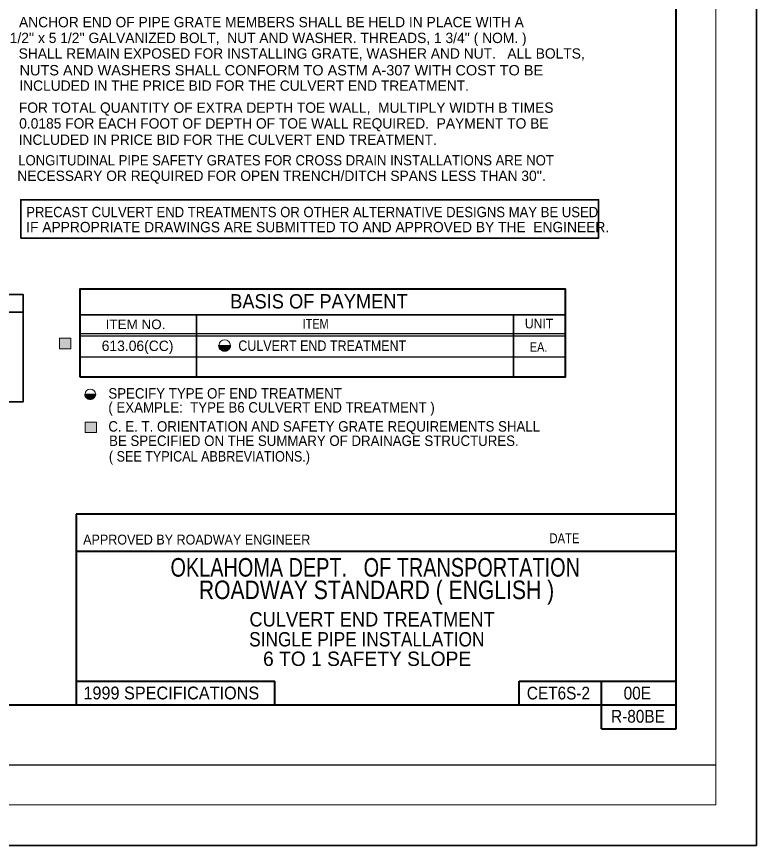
# Model space of a CAD drawing. Extents: x -1291 to -38, y -357 to 186.
# Drawn here: x -1013.5 to -920.8, y -356.8 to -253 of the extents above; entities that cross this region are included whole.
import ezdxf

# ---------------------------------------------------------------- set-up
doc = ezdxf.new("R2010")
doc.units = 0
doc.header["$LTSCALE"] = 0.5
for name, color, linetype, lineweight in [('1', 7, 'Continuous', 25), ('15', 7, 'Continuous', 13), ('26', 7, 'Continuous', 35)]:
    doc.layers.add(name, color=color, linetype=linetype, lineweight=lineweight)

msp = doc.modelspace()

# ---------------------------------------------------------------- hatches: boundary and pattern name
at = {"layer": '1'}
for points in [[(-1006.6708, -294.6131), (-1008.1217, -294.6131), (-1008.1217, -293.3002), (-1006.6708, -293.3002)], [(-1003.4538, -305.1065), (-1004.9047, -305.1065), (-1004.9047, -303.7936), (-1003.4538, -303.7936)]]:
    msp.add_hatch(color=256, dxfattribs=at).paths.add_polyline_path(points)

# ---------------------------------------------------------------- linework, layer by layer
at = {"layer": '1', "lineweight": 13}
for p, q in [((-925.8307, -351.7332), (-925.8307, -121.7142)), ((-1285.8612, -351.7332), (-925.8307, -351.7332))]:
    msp.add_line(p, q, dxfattribs=at)
at = {"layer": '1', "lineweight": 40}
for p, q in [((-930.8315, -339.2322), (-930.8315, -134.2153)), ((-1006.0102, -315.339), (-1006.0102, -339.2322)), ((-930.8315, -315.339), (-1006.0102, -315.339)), ((-1006.0102, -319.9865), (-930.8315, -319.9865)), ((-1006.0102, -336.2532), (-981.1357, -336.2532)), ((-981.1357, -339.2322), (-981.1357, -336.2532)), ((-950.5119, -339.2322), (-950.5119, -336.2532)), ((-950.5119, -336.2532), (-930.8315, -336.2532)), ((-940.1844, -342.211), (-940.1844, -336.2532)), ((-1255.859, -339.2322), (-930.8315, -339.2322)), ((-930.8315, -342.211), (-930.8315, -339.2322)), ((-940.1844, -342.211), (-930.8315, -342.211))]:
    msp.add_line(p, q, dxfattribs=at)
at = {"layer": '1', "lineweight": 35}
msp.add_line((-1038.0342, -290.0307), (-1012.7104, -290.0307), dxfattribs=at)
at = {"layer": '1'}
for p, q in [((-1005.4562, -292.6869), (-944.6968, -292.6869)), ((-1005.4562, -292.9869), (-944.6968, -292.9869)), ((-988.1158, -294.2268), (-988.1059, -294.217)), ((-988.1158, -294.277), (-988.0557, -294.217)), ((-988.1158, -294.2179), (-987.4211, -294.9131)), ((-988.1158, -294.2686), (-987.4706, -294.9142)), ((-988.1083, -294.3202), (-988.0053, -294.217)), ((-988.1056, -294.3297), (-987.5298, -294.905)), ((-988.0979, -294.3603), (-987.9552, -294.217)), ((-988.0863, -294.3992), (-987.9044, -294.217)), ((-988.0863, -294.3995), (-987.5911, -294.8946)), ((-988.0726, -294.4357), (-987.8542, -294.217)), ((-988.0671, -294.217), (-987.3731, -294.9108)), ((-988.0588, -294.4722), (-987.8036, -294.217)), ((-988.0557, -294.4802), (-987.6728, -294.8634)), ((-988.0449, -294.5087), (-987.7531, -294.217)), ((-988.0284, -294.5425), (-987.7027, -294.217)), ((-988.0165, -294.217), (-987.3254, -294.9083)), ((-988.0089, -294.5733), (-987.6522, -294.217)), ((-988.0016, -294.5848), (-987.7685, -294.8176)), ((-987.989, -294.6039), (-987.6021, -294.217)), ((-987.9697, -294.6352), (-987.5514, -294.217)), ((-987.9658, -294.217), (-987.2792, -294.9039)), ((-987.9484, -294.6641), (-987.501, -294.217)), ((-987.9237, -294.6894), (-987.4508, -294.217)), ((-987.9158, -294.217), (-987.2333, -294.8993)), ((-987.8982, -294.7148), (-987.3998, -294.217)), ((-987.8731, -294.7401), (-987.3497, -294.217)), ((-987.8652, -294.217), (-987.1927, -294.8894)), ((-987.8468, -294.7638), (-987.2997, -294.217)), ((-987.8167, -294.7852), (-987.2492, -294.217)), ((-987.8152, -294.217), (-987.1583, -294.8734)), ((-987.7871, -294.8057), (-987.1985, -294.217)), ((-987.7643, -294.217), (-987.124, -294.8572)), ((-987.7572, -294.8255), (-987.1482, -294.217)), ((-987.7242, -294.8434), (-987.0978, -294.217)), ((-987.7142, -294.217), (-987.0896, -294.8416)), ((-987.688, -294.8572), (-987.0472, -294.217)), ((-987.6633, -294.217), (-987.055, -294.8252)), ((-987.6515, -294.8711), (-986.997, -294.217)), ((-987.6152, -294.8849), (-986.9466, -294.217)), ((-987.6132, -294.217), (-987.0217, -294.8083)), ((-987.5775, -294.8982), (-986.8963, -294.217)), ((-987.5628, -294.217), (-986.9933, -294.7859)), ((-987.5335, -294.9046), (-986.8462, -294.217)), ((-987.5127, -294.217), (-986.9652, -294.7638)), ((-987.4898, -294.9111), (-986.7953, -294.217)), ((-987.4622, -294.217), (-986.9385, -294.7405)), ((-987.4422, -294.9138), (-986.7452, -294.217)), ((-987.4114, -294.217), (-986.9136, -294.7151)), ((-987.3892, -294.9117), (-986.6947, -294.2174)), ((-987.3615, -294.217), (-986.8881, -294.6901)), ((-987.3364, -294.9092), (-986.6997, -294.2722)), ((-987.3106, -294.217), (-986.8651, -294.6622)), ((-987.2807, -294.9041), (-986.7107, -294.3339)), ((-987.2603, -294.217), (-986.8443, -294.6332)), ((-987.2246, -294.8984), (-986.7292, -294.403)), ((-987.2099, -294.217), (-986.8227, -294.6041)), ((-987.1597, -294.217), (-986.8032, -294.5739)), ((-987.1416, -294.8654), (-986.7541, -294.4785)), ((-987.1095, -294.217), (-986.7836, -294.5425)), ((-987.0587, -294.217), (-986.7651, -294.5104)), ((-987.0476, -294.8221), (-986.8074, -294.5822)), ((-987.0083, -294.217), (-986.7523, -294.4728)), ((-986.9576, -294.217), (-986.7398, -294.4352)), ((-986.9077, -294.217), (-986.7274, -294.3973)), ((-986.8574, -294.217), (-986.7157, -294.3582)), ((-986.807, -294.217), (-986.7067, -294.3167)), ((-986.7563, -294.217), (-986.6997, -294.2736)), ((-986.7058, -294.217), (-986.6957, -294.2273)), ((-1004.8953, -300.3317), (-1004.8862, -300.3227)), ((-1004.8953, -300.3777), (-1004.8407, -300.3227)), ((-1004.8953, -300.324), (-1004.264, -300.9558)), ((-1004.8953, -300.3697), (-1004.309, -300.9567)), ((-1004.8887, -300.4166), (-1004.7949, -300.3227)), ((-1004.886, -300.4253), (-1004.363, -300.9487)), ((-1004.8791, -300.4532), (-1004.7492, -300.3227)), ((-1004.8691, -300.4884), (-1004.7032, -300.3227)), ((-1004.8691, -300.4887), (-1004.4182, -300.9387)), ((-1004.8562, -300.5218), (-1004.6574, -300.3227)), ((-1004.8512, -300.3227), (-1004.2202, -300.9538)), ((-1004.8437, -300.5547), (-1004.6117, -300.3227)), ((-1004.8407, -300.562), (-1004.493, -300.9106)), ((-1004.831, -300.5883), (-1004.5655, -300.3227)), ((-1004.8157, -300.6191), (-1004.5198, -300.3227)), ((-1004.8048, -300.3227), (-1004.1767, -300.9513)), ((-1004.798, -300.6468), (-1004.474, -300.3227)), ((-1004.7917, -300.6572), (-1004.5797, -300.8693)), ((-1004.7799, -300.6748), (-1004.4284, -300.3227)), ((-1004.7628, -300.7031), (-1004.3821, -300.3227)), ((-1004.7595, -300.3227), (-1004.1348, -300.9473)), ((-1004.7432, -300.7292), (-1004.3367, -300.3227)), ((-1004.7205, -300.7525), (-1004.2909, -300.3227)), ((-1004.7134, -300.3227), (-1004.0934, -300.9433)), ((-1004.698, -300.7756), (-1004.2448, -300.3227)), ((-1004.6748, -300.7983), (-1004.1992, -300.3227)), ((-1004.668, -300.3227), (-1004.056, -300.9343)), ((-1004.6509, -300.8199), (-1004.1533, -300.3227)), ((-1004.6234, -300.8393), (-1004.1078, -300.3227)), ((-1004.6222, -300.3227), (-1004.0252, -300.9197)), ((-1004.5966, -300.8578), (-1004.0614, -300.3227)), ((-1004.5759, -300.3227), (-1003.9939, -300.9053)), ((-1004.5693, -300.8762), (-1004.0158, -300.3227)), ((-1004.5395, -300.8924), (-1003.9697, -300.3227)), ((-1004.5305, -300.3227), (-1003.9622, -300.8907)), ((-1004.5065, -300.9053), (-1003.9242, -300.3227)), ((-1004.4842, -300.3227), (-1003.9315, -300.8757)), ((-1004.4733, -300.9178), (-1003.8781, -300.3227)), ((-1004.4405, -300.9304), (-1003.8327, -300.3227)), ((-1004.4386, -300.3227), (-1003.9008, -300.8606)), ((-1004.4061, -300.9421), (-1003.7867, -300.3227)), ((-1004.3927, -300.3227), (-1003.8752, -300.8404)), ((-1004.3659, -300.9478), (-1003.741, -300.3227)), ((-1004.3472, -300.3227), (-1003.8493, -300.8199)), ((-1004.3261, -300.9542), (-1003.6952, -300.3227)), ((-1004.3011, -300.3227), (-1003.8254, -300.7991)), ((-1004.2829, -300.9563), (-1003.6493, -300.3227)), ((-1004.2554, -300.3227), (-1003.8022, -300.7758)), ((-1004.2347, -300.9543), (-1003.6035, -300.3232)), ((-1004.2093, -300.3227), (-1003.7791, -300.7529)), ((-1004.1869, -300.9522), (-1003.6078, -300.373)), ((-1004.1633, -300.3227), (-1003.7589, -300.7274)), ((-1004.1364, -300.9474), (-1003.6181, -300.4291)), ((-1004.1178, -300.3227), (-1003.7393, -300.7012)), ((-1004.0852, -300.9423), (-1003.6347, -300.4917)), ((-1004.0719, -300.3227), (-1003.7197, -300.6749)), ((-1004.0264, -300.3227), (-1003.7017, -300.6472)), ((-1004.0096, -300.9129), (-1003.6576, -300.5605)), ((-1003.9804, -300.3227), (-1003.6843, -300.6191)), ((-1003.9345, -300.3227), (-1003.6672, -300.5895)), ((-1003.9243, -300.8731), (-1003.7064, -300.655)), ((-1003.8885, -300.3227), (-1003.6558, -300.5553)), ((-1003.8429, -300.3227), (-1003.6447, -300.5211)), ((-1003.7968, -300.3227), (-1003.6331, -300.4867)), ((-1003.7517, -300.3227), (-1003.6227, -300.4515)), ((-1003.7053, -300.3227), (-1003.6147, -300.4137)), ((-1003.6597, -300.3227), (-1003.6078, -300.3744)), ((-1003.6134, -300.3227), (-1003.6043, -300.3321)), ((-1270.8597, -346.7325), (-925.8307, -346.7325))]:
    msp.add_line(p, q, dxfattribs=at)
at = {"layer": '1', "lineweight": 35}
for points in [[(-920.7607, -87.3897), (-1291.3271, -87.3897), (-1291.3271, -356.8295), (-920.7607, -356.8295)], [(-1012.9564, -280.7423), (-940.5477, -280.7423), (-940.5477, -275.9566), (-1012.9564, -275.9566)], [(-1037.972, -287.8394), (-1012.6483, -287.8394), (-1012.6483, -301.2461), (-1037.972, -301.2461)]]:
    msp.add_lwpolyline(points, close=True, dxfattribs=at)
at = {"layer": '1', "lineweight": 40}
msp.add_lwpolyline([(-1005.5464, -298.1148), (-944.6968, -298.1148), (-944.6968, -287.1531), (-1005.5464, -287.1531)], close=True, dxfattribs=at)
at = {"layer": '1', "lineweight": 13}
for points in [[(-1006.6708, -294.6131), (-1008.1217, -294.6131), (-1008.1217, -293.3002), (-1006.6708, -293.3002)], [(-1003.4538, -305.1065), (-1004.9047, -305.1065), (-1004.9047, -303.7936), (-1003.4538, -303.7936)]]:
    msp.add_lwpolyline(points, close=True, dxfattribs=at)
at = {"layer": '1'}
for points in [[(-988.1158, -294.217), (-986.6947, -294.217), (-986.7007, -294.2887), (-986.7183, -294.3718), (-986.7662, -294.515), (-986.8146, -294.5924), (-986.8802, -294.682), (-986.9518, -294.7538), (-987.029, -294.8133), (-987.107, -294.8489), (-987.2085, -294.8968), (-987.3338, -294.9092), (-987.465, -294.9147), (-987.5847, -294.8968), (-987.7398, -294.8375), (-987.8531, -294.7597), (-987.9552, -294.6584), (-988.0382, -294.5269), (-988.0922, -294.3836), (-988.1158, -294.2887)], [(-1004.8953, -300.3227), (-1003.6035, -300.3227), (-1003.6091, -300.388), (-1003.6254, -300.4634), (-1003.6689, -300.594), (-1003.7122, -300.6643), (-1003.7717, -300.7456), (-1003.8372, -300.8108), (-1003.9077, -300.8649), (-1003.9783, -300.8972), (-1004.0704, -300.9412), (-1004.1848, -300.9522), (-1004.304, -300.9572), (-1004.4123, -300.9412), (-1004.5541, -300.8872), (-1004.6567, -300.8162), (-1004.7492, -300.7241), (-1004.8247, -300.6047), (-1004.8737, -300.4742), (-1004.8953, -300.388)]]:
    msp.add_lwpolyline(points, close=True, dxfattribs=at)
at = {"layer": '1', "lineweight": 13}
for centre, radius in [((-987.3999, -294.2055), 0.7215), ((-1004.2445, -300.3125), 0.6559)]:
    msp.add_circle(centre, radius, dxfattribs=at)
at = {"layer": '26'}
for p, q in [((-1005.6124, -290.35), (-944.6968, -290.35)), ((-990.9415, -298.1148), (-990.9415, -290.4587)), ((-951.197, -298.1148), (-951.197, -290.3491))]:
    msp.add_line(p, q, dxfattribs=at)
at = {"layer": '26', "lineweight": 25}
msp.add_line((-1005.5347, -295.6363), (-944.6968, -295.6363), dxfattribs=at)

# ---------------------------------------------------------------- texts
at = {"layer": '1'}
for s, height, p in [('613.06(CC)', 1.3, (-1002.8126, -294.8982)), ('6 TO 1 SAFETY SLOPE', 1.8, (-982.5925, -334.3493))]:
    msp.add_text(s, height=height, dxfattribs=at).set_placement(p)
for s, height, width, p in [('EA.', 1.2, 0.85, (-949.1603, -294.9917)), ('( SEE TYPICAL ABBREVIATIONS.)', 1.308, 0.9, (-1001.9061, -308.7443)), ('APPROVED BY ROADWAY ENGINEER', 1.237, 0.95, (-1005.1352, -319.1392)), ('DATE', 1.237, 0.85, (-946.6963, -318.9743)), ('OKLAHOMA DEPT.   OF TRANSPORTATION', 2.327, 0.8, (-994.1922, -323.1595)), ('ROADWAY STANDARD ( ENGLISH )', 2.327, 0.85, (-990.6363, -325.9781)), ('CULVERT END TREATMENT ', 1.8, 0.95, (-984.2965, -329.409)), ('SINGLE PIPE INSTALLATION', 1.8, 0.9, (-984.3361, -331.9096)), ('1999 SPECIFICATIONS', 1.6, 0.95, (-1005.1018, -338.5362)), ('CET6S-2', 1.6, 0.9, (-949.5347, -338.5487)), ('00E', 1.6, 0.9, (-937.4025, -338.5472)), ('R-80BE', 1.6, 0.9, (-938.9785, -341.4556))]:
    msp.add_text(s, height=height, dxfattribs=dict(at, width=width)).set_placement(p)
at = {"layer": '15'}
for s, p in [('ANCHOR END OF PIPE GRATE MEMBERS SHALL BE HELD IN PLACE WITH A', (-1013.175, -254.3436)), (" 1/2'' x 5 1/2'' GALVANIZED BOLT,  NUT AND WASHER. THREADS, 1 3/4'' ( NOM. )", (-1014.8132, -256.3227)), ('SHALL REMAIN EXPOSED FOR INSTALLING GRATE, WASHER AND NUT.   ALL BOLTS,', (-1013.2215, -258.2747)), ('INCLUDED IN THE PRICE BID FOR THE CULVERT END TREATMENT.', (-1013.1375, -262.3009)), ('FOR TOTAL QUANTITY OF EXTRA DEPTH TOE WALL,  MULTIPLY WIDTH B TIMES ', (-1013.1973, -265.0611)), ('0.0185 FOR EACH FOOT OF DEPTH OF TOE WALL REQUIRED.  PAYMENT TO BE ', (-1013.1504, -267.0331)), ('INCLUDED IN PRICE BID FOR THE CULVERT END TREATMENT.', (-1013.2204, -269.0757)), ("NECESSARY OR REQUIRED FOR OPEN TRENCH/DITCH SPANS LESS THAN 30''.", (-1013.3868, -273.5962)), ('IF APPROPRIATE DRAWINGS ARE SUBMITTED TO AND APPROVED BY THE  ENGINEER.', (-1012.2719, -280.0183))]:
    msp.add_text(s, height=1.292, dxfattribs=at).set_placement(p)
for s, height, width, p in [('NUTS AND WASHERS SHALL CONFORM TO ASTM A-307 WITH COST TO BE', 1.292, 1.05, (-1013.1062, -260.3728)), ('LONGITUDINAL PIPE SAFETY GRATES FOR CROSS DRAIN INSTALLATIONS ARE NOT', 1.292, 0.95, (-1013.2742, -271.6501)), ('PRECAST CULVERT END TREATMENTS OR OTHER ALTERNATIVE DESIGNS MAY BE USED ', 1.292, 0.95, (-1012.2719, -278.1372)), ('CULVERT END TREATMENT', 1.3, 0.9, (-985.6906, -294.8803)), ('SPECIFY TYPE OF END TREATMENT', 1.308, 0.95, (-1001.9772, -300.8571)), ('( EXAMPLE:  TYPE B6 CULVERT END TREATMENT )', 1.308, 0.95, (-1001.9772, -302.6138)), ('C. E. T. ORIENTATION AND SAFETY GRATE REQUIREMENTS SHALL', 1.308, 0.95, (-1001.9772, -304.9921)), ('BE SPECIFIED ON THE SUMMARY OF DRAINAGE STRUCTURES.', 1.308, 0.95, (-1001.8863, -306.7925))]:
    msp.add_text(s, height=height, dxfattribs=dict(at, width=width)).set_placement(p)
at = {"layer": '26'}
for s, height, width, p in [('BASIS OF PAYMENT', 1.8, 0.95, (-986.7102, -289.5712)), ('ITEM NO.', 1.2, 1.05, (-1002.3164, -292.158)), ('ITEM', 1.2, 0.85, (-977.6289, -292.0925)), ('UNIT', 1.2, 0.95, (-949.7804, -292.0644))]:
    msp.add_text(s, height=height, dxfattribs=dict(at, width=width)).set_placement(p)

doc.saveas('drawing.dxf')
